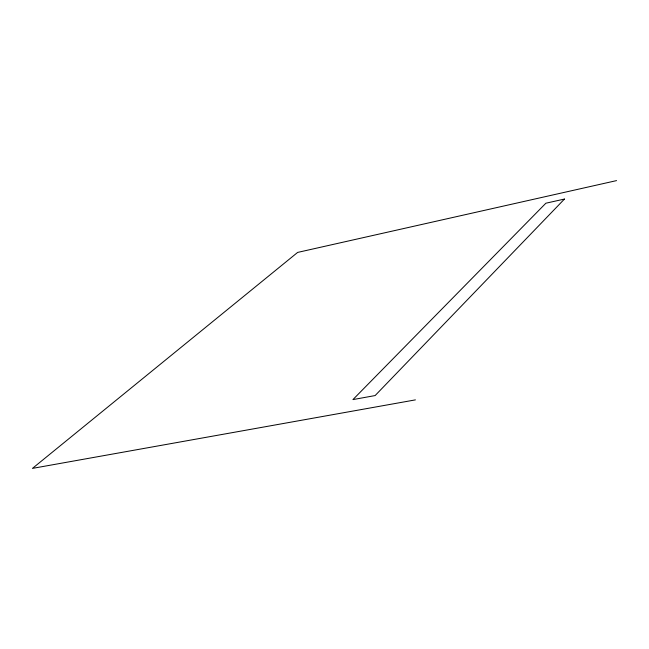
<?xml version="1.0" encoding="UTF-8"?>
<svg xmlns="http://www.w3.org/2000/svg" width="649" height="649" viewBox="0 0 649 649"><rect width="100%" height="100%" fill="white"/><g stroke="black" fill="none" stroke-linecap="round" stroke-linejoin="round"><path stroke-width="0.97" d="M616.55 180.609L297.631 252.42L32.45 468.391L415.409 399.881M564.46 199.056L375.13 395.557L352.926 399.597L545.882 203.21L564.46 199.056"/></g></svg>
